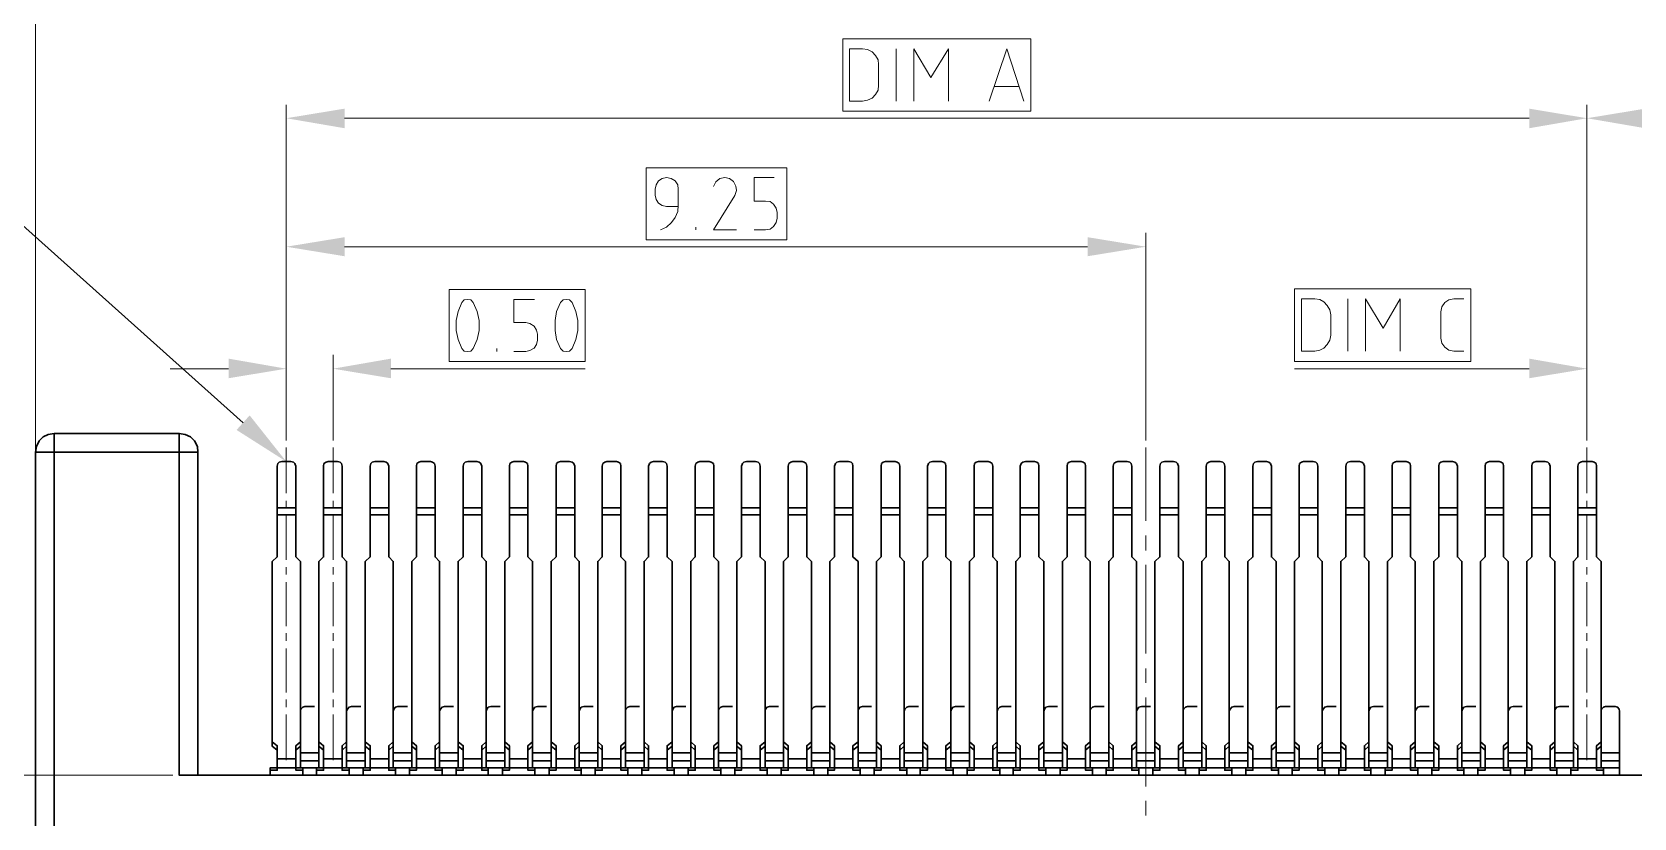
# Model space of a CAD drawing. Header units: inches. Extents: x 0 to 16.2, y 0 to 11.4.
# Drawn here: x 2.182 to 4.839, y 8.664 to 9.969 of the extents above; entities that cross this region are included whole.
import ezdxf

# ---------------------------------------------------------------- set-up
doc = ezdxf.new("R2010")
doc.units = ezdxf.units.IN
doc.header["$MEASUREMENT"] = 0
doc.layers.add('Color-7-Line_Weight-20', color=7, linetype='Continuous', lineweight=20)
doc.layers.add('Color-7-Line_Weight-30', color=7, linetype='Continuous', lineweight=30)
doc.layers.add('P2C-Hatch', color=7, linetype='Continuous')

msp = doc.modelspace()

# ---------------------------------------------------------------- hatches: boundary and pattern name
at = {"layer": 'P2C-Hatch', "transparency": 33554636}
for points in [[(2.7, 9.8417), (2.7, 9.8092), (2.6033, 9.8258)], [(4.665, 9.8417), (4.665, 9.8092), (4.7608, 9.8258)], [(4.8575, 9.8417), (4.8575, 9.8092), (4.7608, 9.8258)], [(2.7, 9.6283), (2.7, 9.5967), (2.6033, 9.6125)], [(3.9325, 9.6283), (3.9325, 9.5967), (4.0292, 9.6125)], [(2.5075, 9.4267), (2.5075, 9.3942), (2.6033, 9.41)], [(2.7767, 9.4267), (2.7767, 9.3942), (2.6808, 9.41)], [(4.665, 9.4267), (4.665, 9.3942), (4.7608, 9.41)], [(2.5425, 9.3325), (2.6033, 9.2558), (2.5208, 9.3083)]]:
    msp.add_hatch(color=256, dxfattribs=at).paths.add_polyline_path(points)

# ---------------------------------------------------------------- linework, layer by layer
at = {"layer": 'Color-7-Line_Weight-20', "linetype": 'Continuous'}
for p, q in [((2.1875, 9.2217), (2.1875, 10.1058)), ((3.615, 9.8542), (3.615, 9.9408)), ((3.8183, 9.8783), (3.7775, 9.8783)), ((2.6033, 9.2908), (2.6033, 9.8483)), ((2.7, 9.8258), (4.665, 9.8258)), ((3.2825, 9.6408), (3.2825, 9.645)), ((4.0292, 9.2908), (4.0292, 9.6358)), ((2.7, 9.6125), (3.9325, 9.6125)), ((4.3642, 9.4392), (4.3642, 9.5258)), ((2.6808, 9.2908), (2.6808, 9.4333)), ((2.9525, 9.4383), (2.9525, 9.4433)), ((2.5075, 9.41), (2.4108, 9.41)), ((2.7767, 9.41), (3.0992, 9.41)), ((4.665, 9.41), (4.2758, 9.41)), ((2.6033, 9.2792), (2.6033, 9.2033)), ((2.6808, 9.2792), (2.6808, 9.2033)), ((4.0292, 9.2792), (4.0292, 9.1575)), ((4.7608, 9.2792), (4.7608, 9.2033)), ((2.6033, 9.1908), (2.6033, 9.1783)), ((2.6808, 9.1908), (2.6808, 9.1783)), ((4.7608, 9.1908), (4.7608, 9.1783)), ((2.6033, 9.1667), (2.6033, 9.0925)), ((2.6808, 9.1667), (2.6808, 9.0925)), ((4.7608, 9.1667), (4.7608, 9.0925)), ((4.0292, 9.1333), (4.0292, 9.1083)), ((2.6033, 9.0808), (2.6033, 9.0683)), ((2.6808, 9.0808), (2.6808, 9.0683)), ((4.0292, 9.0842), (4.0292, 8.9375)), ((4.7608, 9.0808), (4.7608, 9.0683)), ((2.6033, 9.0558), (2.6033, 8.9825)), ((2.6808, 9.0558), (2.6808, 8.9825)), ((4.7608, 9.0558), (4.7608, 8.9825)), ((2.6033, 8.9708), (2.6033, 8.9583)), ((2.6808, 8.9708), (2.6808, 8.9583)), ((4.7608, 8.9708), (4.7608, 8.9583)), ((2.6033, 8.9458), (2.6033, 8.8725)), ((2.6808, 8.9458), (2.6808, 8.8725)), ((4.7608, 8.9458), (4.7608, 8.8725)), ((4.0292, 8.9125), (4.0292, 8.8883)), ((2.6033, 8.8608), (2.6033, 8.8483)), ((2.6808, 8.8608), (2.6808, 8.8483)), ((4.0292, 8.8642), (4.0292, 8.7167)), ((4.7608, 8.8608), (4.7608, 8.8483)), ((2.6033, 8.8358), (2.6033, 8.76)), ((2.6808, 8.8358), (2.6808, 8.76)), ((4.7608, 8.8358), (4.7608, 8.76)), ((2.415, 8.735), (2.0025, 8.735)), ((4.0292, 8.6925), (4.0292, 8.6683))]:
    msp.add_line(p, q, dxfattribs=at)
for points in [[(3.5267, 9.8375), (3.8383, 9.8375), (3.8383, 9.9575), (3.5267, 9.9575)], [(3.5375, 9.8542), (3.5592, 9.8542), (3.5675, 9.8558), (3.575, 9.8592), (3.5808, 9.865), (3.585, 9.8725), (3.5858, 9.8808), (3.5858, 9.915), (3.585, 9.9225), (3.5808, 9.93), (3.575, 9.9358), (3.5675, 9.94), (3.5592, 9.9408), (3.5375, 9.9408)], [(3.4333, 9.6242), (3.4333, 9.7433), (3.2, 9.7433), (3.2, 9.6242)], [(3.0992, 9.4217), (3.0992, 9.5417), (2.8733, 9.5417), (2.8733, 9.4217)], [(4.2758, 9.4217), (4.5683, 9.4217), (4.5683, 9.5425), (4.2758, 9.5425)], [(2.8883, 9.4583), (2.885, 9.4733), (2.885, 9.49), (2.8883, 9.505), (2.8942, 9.52), (2.8983, 9.5242), (2.9042, 9.525), (2.9092, 9.5242), (2.9133, 9.52), (2.92, 9.505), (2.9233, 9.49), (2.9233, 9.4733), (2.92, 9.4583), (2.9133, 9.4433), (2.9092, 9.4392), (2.9042, 9.4383), (2.8983, 9.4392), (2.8942, 9.4433)], [(3.0517, 9.4583), (3.0492, 9.4733), (3.0492, 9.49), (3.0517, 9.505), (3.0583, 9.52), (3.0625, 9.5242), (3.0675, 9.525), (3.0733, 9.5242), (3.0775, 9.52), (3.0833, 9.505), (3.0867, 9.49), (3.0867, 9.4733), (3.0833, 9.4583), (3.0775, 9.4433), (3.0733, 9.4392), (3.0675, 9.4383), (3.0625, 9.4392), (3.0583, 9.4433)], [(4.2875, 9.4392), (4.3092, 9.4392), (4.3175, 9.4408), (4.3242, 9.4442), (4.33, 9.45), (4.3342, 9.4575), (4.3358, 9.4658), (4.3358, 9.4992), (4.3342, 9.5075), (4.33, 9.515), (4.3242, 9.5208), (4.3175, 9.525), (4.3092, 9.5258), (4.2875, 9.5258)]]:
    msp.add_lwpolyline(points, close=True, dxfattribs=at)
for points in [[(3.6442, 9.8542), (3.6442, 9.9408), (3.6725, 9.8933), (3.7017, 9.9408), (3.7017, 9.8542)], [(3.7692, 9.8542), (3.7983, 9.9408), (3.8267, 9.8542)], [(4.7608, 9.2908), (4.7608, 9.8483), (4.7608, 9.2908), (4.7608, 9.4333)], [(3.2242, 9.6408), (3.2342, 9.645), (3.2425, 9.6525), (3.2483, 9.6608), (3.2525, 9.6708), (3.2533, 9.6817), (3.2533, 9.7083), (3.2525, 9.715), (3.2483, 9.7217), (3.2417, 9.7258), (3.2342, 9.7275), (3.2267, 9.7258), (3.2208, 9.7217), (3.2167, 9.715), (3.215, 9.7083), (3.215, 9.6983), (3.2167, 9.6908), (3.2208, 9.685), (3.2267, 9.6808), (3.2342, 9.6792), (3.2533, 9.6792)], [(3.35, 9.6408), (3.3117, 9.6408), (3.3475, 9.6975), (3.35, 9.7058), (3.3492, 9.7133), (3.345, 9.7208), (3.3383, 9.7258), (3.3308, 9.7275), (3.3225, 9.7258), (3.3158, 9.72), (3.3117, 9.7125)], [(3.4125, 9.7275), (3.3792, 9.7275), (3.3792, 9.6883), (3.3983, 9.6883), (3.4058, 9.6875), (3.4117, 9.6833), (3.4158, 9.6767), (3.4175, 9.6692), (3.4175, 9.66), (3.4158, 9.6525), (3.4117, 9.6458), (3.4058, 9.6417), (3.3983, 9.6408), (3.3792, 9.6408)], [(2.0308, 9.6908), (2.1175, 9.6908), (2.5317, 9.32)], [(2.6033, 9.6358), (2.6033, 9.2908), (2.6033, 9.4333)], [(3.015, 9.525), (2.9808, 9.525), (2.9808, 9.4867), (3.0008, 9.4867), (3.0075, 9.485), (3.0142, 9.4808), (3.0183, 9.4742), (3.02, 9.4675), (3.02, 9.4575), (3.0183, 9.45), (3.0142, 9.4442), (3.0075, 9.44), (3.0008, 9.4383), (2.9808, 9.4383)], [(4.3933, 9.4392), (4.3933, 9.5258), (4.4225, 9.4775), (4.4508, 9.5258), (4.4508, 9.4392)], [(4.5567, 9.4392), (4.54, 9.4392), (4.5317, 9.4408), (4.525, 9.4458), (4.52, 9.4525), (4.5183, 9.4608), (4.5183, 9.5042), (4.52, 9.5125), (4.525, 9.52), (4.5317, 9.5242), (4.54, 9.5258), (4.5567, 9.5258)]]:
    msp.add_lwpolyline(points, dxfattribs=at)
at = {"layer": 'Color-7-Line_Weight-30', "linetype": 'Continuous'}
for p, q in [((2.6192, 9.1792), (2.5883, 9.1792)), ((2.6192, 9.1675), (2.5883, 9.1675)), ((2.6958, 9.1792), (2.665, 9.1792)), ((2.6958, 9.1675), (2.665, 9.1675)), ((2.7733, 9.1792), (2.7425, 9.1792)), ((2.7733, 9.1675), (2.7425, 9.1675)), ((2.85, 9.1792), (2.8192, 9.1792)), ((2.85, 9.1675), (2.8192, 9.1675)), ((2.9275, 9.1792), (2.8967, 9.1792)), ((2.9275, 9.1675), (2.8967, 9.1675)), ((3.0042, 9.1792), (2.9733, 9.1792)), ((3.0042, 9.1675), (2.9733, 9.1675)), ((3.0817, 9.1792), (3.0508, 9.1792)), ((3.0817, 9.1675), (3.0508, 9.1675)), ((3.1583, 9.1792), (3.1275, 9.1792)), ((3.1583, 9.1675), (3.1275, 9.1675)), ((3.235, 9.1792), (3.2042, 9.1792)), ((3.235, 9.1675), (3.2042, 9.1675)), ((3.3125, 9.1792), (3.2817, 9.1792)), ((3.3125, 9.1675), (3.2817, 9.1675)), ((3.3892, 9.1792), (3.3583, 9.1792)), ((3.3892, 9.1675), (3.3583, 9.1675)), ((3.4667, 9.1792), (3.4358, 9.1792)), ((3.4667, 9.1675), (3.4358, 9.1675)), ((3.5433, 9.1792), (3.5125, 9.1792)), ((3.5433, 9.1675), (3.5125, 9.1675)), ((3.6208, 9.1792), (3.59, 9.1792)), ((3.6208, 9.1675), (3.59, 9.1675)), ((3.6975, 9.1792), (3.6667, 9.1792)), ((3.6975, 9.1675), (3.6667, 9.1675)), ((3.775, 9.1792), (3.7442, 9.1792)), ((3.775, 9.1675), (3.7442, 9.1675)), ((3.8517, 9.1792), (3.8208, 9.1792)), ((3.8517, 9.1675), (3.8208, 9.1675)), ((3.9292, 9.1792), (3.8983, 9.1792)), ((3.9292, 9.1675), (3.8983, 9.1675)), ((4.0058, 9.1792), (3.975, 9.1792)), ((4.0058, 9.1675), (3.975, 9.1675)), ((4.0833, 9.1792), (4.0525, 9.1792)), ((4.0833, 9.1675), (4.0525, 9.1675)), ((4.16, 9.1792), (4.1292, 9.1792)), ((4.16, 9.1675), (4.1292, 9.1675)), ((4.2375, 9.1792), (4.2067, 9.1792)), ((4.2375, 9.1675), (4.2067, 9.1675)), ((4.3142, 9.1792), (4.2833, 9.1792)), ((4.3142, 9.1675), (4.2833, 9.1675)), ((4.3917, 9.1792), (4.3608, 9.1792)), ((4.3917, 9.1675), (4.3608, 9.1675)), ((4.4683, 9.1792), (4.4375, 9.1792)), ((4.4683, 9.1675), (4.4375, 9.1675)), ((4.5458, 9.1792), (4.515, 9.1792)), ((4.5458, 9.1675), (4.515, 9.1675)), ((4.6225, 9.1792), (4.5917, 9.1792)), ((4.6225, 9.1675), (4.5917, 9.1675)), ((4.7, 9.1792), (4.6692, 9.1792)), ((4.7, 9.1675), (4.6692, 9.1675)), ((4.7767, 9.1792), (4.7458, 9.1792)), ((4.7767, 9.1675), (4.7458, 9.1675)), ((2.6267, 8.7833), (2.6192, 8.7767)), ((2.6267, 8.7725), (2.6575, 8.7725)), ((2.665, 8.7767), (2.6575, 8.7833)), ((2.7033, 8.7833), (2.6958, 8.7767)), ((2.7033, 8.7725), (2.7342, 8.7725)), ((2.7425, 8.7767), (2.7342, 8.7833)), ((2.7808, 8.7833), (2.7733, 8.7767)), ((2.7808, 8.7725), (2.8117, 8.7725)), ((2.8192, 8.7767), (2.8117, 8.7833)), ((2.8575, 8.7833), (2.85, 8.7767)), ((2.8575, 8.7725), (2.8883, 8.7725)), ((2.8967, 8.7767), (2.8883, 8.7833)), ((2.935, 8.7833), (2.9275, 8.7767)), ((2.935, 8.7725), (2.9658, 8.7725)), ((2.9733, 8.7767), (2.9658, 8.7833)), ((3.0117, 8.7833), (3.0042, 8.7767)), ((3.0117, 8.7725), (3.0425, 8.7725)), ((3.0508, 8.7767), (3.0425, 8.7833)), ((3.0892, 8.7833), (3.0817, 8.7767)), ((3.0892, 8.7725), (3.12, 8.7725)), ((3.1275, 8.7767), (3.12, 8.7833)), ((3.1658, 8.7833), (3.1583, 8.7767)), ((3.1658, 8.7725), (3.1967, 8.7725)), ((3.2042, 8.7767), (3.1967, 8.7833)), ((3.2433, 8.7833), (3.235, 8.7767)), ((3.2433, 8.7725), (3.2742, 8.7725)), ((3.2817, 8.7767), (3.2742, 8.7833)), ((3.32, 8.7833), (3.3125, 8.7767)), ((3.32, 8.7725), (3.3508, 8.7725)), ((3.3583, 8.7767), (3.3508, 8.7833)), ((3.3975, 8.7833), (3.3892, 8.7767)), ((3.3975, 8.7725), (3.4283, 8.7725)), ((3.4358, 8.7767), (3.4283, 8.7833)), ((3.4742, 8.7833), (3.4667, 8.7767)), ((3.4742, 8.7725), (3.505, 8.7725)), ((3.5125, 8.7767), (3.505, 8.7833)), ((3.5517, 8.7833), (3.5433, 8.7767)), ((3.5517, 8.7725), (3.5825, 8.7725)), ((3.59, 8.7767), (3.5825, 8.7833)), ((3.6283, 8.7833), (3.6208, 8.7767)), ((3.6283, 8.7725), (3.6592, 8.7725)), ((3.6667, 8.7767), (3.6592, 8.7833)), ((3.7058, 8.7833), (3.6975, 8.7767)), ((3.7058, 8.7725), (3.7367, 8.7725)), ((3.7442, 8.7767), (3.7367, 8.7833)), ((3.7825, 8.7833), (3.775, 8.7767)), ((3.7825, 8.7725), (3.8133, 8.7725)), ((3.8208, 8.7767), (3.8133, 8.7833)), ((3.86, 8.7833), (3.8517, 8.7767)), ((3.86, 8.7725), (3.8908, 8.7725)), ((3.8983, 8.7767), (3.8908, 8.7833)), ((3.9367, 8.7833), (3.9292, 8.7767)), ((3.9367, 8.7725), (3.9675, 8.7725)), ((3.975, 8.7767), (3.9675, 8.7833)), ((4.0133, 8.7833), (4.0058, 8.7767)), ((4.0133, 8.7725), (4.0442, 8.7725)), ((4.0525, 8.7767), (4.0442, 8.7833)), ((4.0908, 8.7833), (4.0833, 8.7767)), ((4.0908, 8.7725), (4.1217, 8.7725)), ((4.1292, 8.7767), (4.1217, 8.7833)), ((4.1675, 8.7833), (4.16, 8.7767)), ((4.1675, 8.7725), (4.1983, 8.7725)), ((4.2067, 8.7767), (4.1983, 8.7833)), ((4.245, 8.7833), (4.2375, 8.7767)), ((4.245, 8.7725), (4.2758, 8.7725)), ((4.2833, 8.7767), (4.2758, 8.7833)), ((4.3217, 8.7833), (4.3142, 8.7767)), ((4.3217, 8.7725), (4.3525, 8.7725)), ((4.3608, 8.7767), (4.3525, 8.7833)), ((4.3992, 8.7833), (4.3917, 8.7767)), ((4.3992, 8.7725), (4.43, 8.7725)), ((4.4375, 8.7767), (4.43, 8.7833)), ((4.4758, 8.7833), (4.4683, 8.7767)), ((4.4758, 8.7725), (4.5067, 8.7725)), ((4.515, 8.7767), (4.5067, 8.7833)), ((4.5533, 8.7833), (4.5458, 8.7767)), ((4.5533, 8.7725), (4.5842, 8.7725)), ((4.5917, 8.7767), (4.5842, 8.7833)), ((4.63, 8.7833), (4.6225, 8.7767)), ((4.63, 8.7725), (4.6608, 8.7725)), ((4.6692, 8.7767), (4.6608, 8.7833)), ((4.7075, 8.7833), (4.7, 8.7767)), ((4.7075, 8.7725), (4.7383, 8.7725)), ((4.7458, 8.7767), (4.7383, 8.7833)), ((4.7842, 8.7833), (4.7767, 8.7767)), ((4.7842, 8.7725), (4.815, 8.7725)), ((2.6192, 8.7625), (2.5883, 8.7625)), ((2.6267, 8.7592), (2.6575, 8.7592)), ((2.6308, 8.7475), (2.6308, 8.735)), ((2.6533, 8.735), (2.6533, 8.7475)), ((2.6958, 8.7625), (2.665, 8.7625)), ((2.7033, 8.7592), (2.7342, 8.7592)), ((2.7075, 8.7475), (2.7075, 8.735)), ((2.7308, 8.735), (2.7308, 8.7475)), ((2.7733, 8.7625), (2.7425, 8.7625)), ((2.7808, 8.7592), (2.8117, 8.7592)), ((2.7842, 8.7475), (2.7842, 8.735)), ((2.8075, 8.735), (2.8075, 8.7475)), ((2.85, 8.7625), (2.8192, 8.7625)), ((2.8575, 8.7592), (2.8883, 8.7592)), ((2.8617, 8.7475), (2.8617, 8.735)), ((2.885, 8.735), (2.885, 8.7475)), ((2.9275, 8.7625), (2.8967, 8.7625)), ((2.935, 8.7592), (2.9658, 8.7592)), ((2.9383, 8.7475), (2.9383, 8.735)), ((2.9617, 8.735), (2.9617, 8.7475)), ((3.0042, 8.7625), (2.9733, 8.7625)), ((3.0117, 8.7592), (3.0425, 8.7592)), ((3.0158, 8.7475), (3.0158, 8.735)), ((3.0392, 8.735), (3.0392, 8.7475)), ((3.0817, 8.7625), (3.0508, 8.7625)), ((3.0892, 8.7592), (3.12, 8.7592)), ((3.0925, 8.7475), (3.0925, 8.735)), ((3.1158, 8.735), (3.1158, 8.7475)), ((3.1583, 8.7625), (3.1275, 8.7625)), ((3.1658, 8.7592), (3.1967, 8.7592)), ((3.17, 8.7475), (3.17, 8.735)), ((3.1933, 8.735), (3.1933, 8.7475)), ((3.235, 8.7625), (3.2042, 8.7625)), ((3.2433, 8.7592), (3.2742, 8.7592)), ((3.2467, 8.7475), (3.2467, 8.735)), ((3.27, 8.735), (3.27, 8.7475)), ((3.3125, 8.7625), (3.2817, 8.7625)), ((3.32, 8.7592), (3.3508, 8.7592)), ((3.3242, 8.7475), (3.3242, 8.735)), ((3.3475, 8.735), (3.3475, 8.7475)), ((3.3892, 8.7625), (3.3583, 8.7625)), ((3.3975, 8.7592), (3.4283, 8.7592)), ((3.4008, 8.7475), (3.4008, 8.735)), ((3.4242, 8.735), (3.4242, 8.7475)), ((3.4667, 8.7625), (3.4358, 8.7625)), ((3.4742, 8.7592), (3.505, 8.7592)), ((3.4783, 8.7475), (3.4783, 8.735)), ((3.5017, 8.735), (3.5017, 8.7475)), ((3.5433, 8.7625), (3.5125, 8.7625)), ((3.5517, 8.7592), (3.5825, 8.7592)), ((3.555, 8.7475), (3.555, 8.735)), ((3.5783, 8.735), (3.5783, 8.7475)), ((3.6208, 8.7625), (3.59, 8.7625)), ((3.6283, 8.7592), (3.6592, 8.7592)), ((3.6325, 8.7475), (3.6325, 8.735)), ((3.655, 8.735), (3.655, 8.7475)), ((3.6975, 8.7625), (3.6667, 8.7625)), ((3.7058, 8.7592), (3.7367, 8.7592)), ((3.7092, 8.7475), (3.7092, 8.735)), ((3.7325, 8.735), (3.7325, 8.7475)), ((3.775, 8.7625), (3.7442, 8.7625)), ((3.7825, 8.7592), (3.8133, 8.7592)), ((3.7867, 8.7475), (3.7867, 8.735)), ((3.8092, 8.735), (3.8092, 8.7475)), ((3.8517, 8.7625), (3.8208, 8.7625)), ((3.86, 8.7592), (3.8908, 8.7592)), ((3.8633, 8.7475), (3.8633, 8.735)), ((3.8867, 8.735), (3.8867, 8.7475)), ((3.9292, 8.7625), (3.8983, 8.7625)), ((3.9367, 8.7592), (3.9675, 8.7592)), ((3.9408, 8.7475), (3.9408, 8.735)), ((3.9633, 8.735), (3.9633, 8.7475)), ((4.0058, 8.7625), (3.975, 8.7625)), ((4.0133, 8.7592), (4.0442, 8.7592)), ((4.0175, 8.7475), (4.0175, 8.735)), ((4.0408, 8.735), (4.0408, 8.7475)), ((4.0833, 8.7625), (4.0525, 8.7625)), ((4.0908, 8.7592), (4.1217, 8.7592)), ((4.095, 8.7475), (4.095, 8.735)), ((4.1175, 8.735), (4.1175, 8.7475)), ((4.16, 8.7625), (4.1292, 8.7625)), ((4.1675, 8.7592), (4.1983, 8.7592)), ((4.1717, 8.7475), (4.1717, 8.735)), ((4.195, 8.735), (4.195, 8.7475)), ((4.2375, 8.7625), (4.2067, 8.7625)), ((4.245, 8.7592), (4.2758, 8.7592)), ((4.2492, 8.7475), (4.2492, 8.735)), ((4.2717, 8.735), (4.2717, 8.7475)), ((4.3142, 8.7625), (4.2833, 8.7625)), ((4.3217, 8.7592), (4.3525, 8.7592)), ((4.3492, 8.7475), (4.3492, 8.735)), ((4.3917, 8.7625), (4.3608, 8.7625)), ((4.3992, 8.7592), (4.43, 8.7592)), ((4.4025, 8.735), (4.4025, 8.7475)), ((4.4258, 8.7475), (4.4258, 8.735)), ((4.4683, 8.7625), (4.4375, 8.7625)), ((4.4758, 8.7592), (4.5067, 8.7592)), ((4.48, 8.735), (4.48, 8.7475)), ((4.5033, 8.7475), (4.5033, 8.735)), ((4.5458, 8.7625), (4.515, 8.7625)), ((4.5533, 8.7592), (4.5842, 8.7592)), ((4.5567, 8.735), (4.5567, 8.7475)), ((4.58, 8.7475), (4.58, 8.735)), ((4.6225, 8.7625), (4.5917, 8.7625)), ((4.63, 8.7592), (4.6608, 8.7592)), ((4.6342, 8.735), (4.6342, 8.7475)), ((4.6575, 8.7475), (4.6575, 8.735)), ((4.7, 8.7625), (4.6692, 8.7625)), ((4.7075, 8.7592), (4.7383, 8.7592)), ((4.7108, 8.735), (4.7108, 8.7475)), ((4.7342, 8.7475), (4.7342, 8.735)), ((4.7767, 8.7625), (4.7458, 8.7625)), ((4.7842, 8.7592), (4.815, 8.7592)), ((4.7883, 8.7475), (4.7883, 8.735))]:
    msp.add_line(p, q, dxfattribs=at)
for points in [[(2.1875, 9.2717), (2.1892, 9.2808), (2.1933, 9.29), (2.2, 9.2967), (2.2083, 9.3008), (2.2183, 9.3025), (2.4258, 9.3025), (2.4258, 8.735), (5.6317, 8.735), (5.6317, 9.3025), (5.84, 9.3025), (5.84, 7.8842), (2.2183, 7.8842), (2.2183, 9.3025)], [(2.4567, 9.2717), (2.4558, 9.2808), (2.4508, 9.29), (2.4442, 9.2967), (2.4358, 9.3008), (2.4258, 9.3025)], [(2.4767, 8.0692), (2.4767, 7.915), (2.1875, 7.915), (2.1875, 9.2717), (2.4567, 9.2717), (2.4567, 8.735)], [(2.6267, 8.7475), (2.6267, 9.09), (2.6192, 9.0975), (2.6192, 9.2483), (2.6175, 9.2525), (2.615, 9.255), (2.6108, 9.2558), (2.5958, 9.2558), (2.5917, 9.255), (2.5892, 9.2525), (2.5883, 9.2483), (2.5883, 9.0975), (2.58, 9.09), (2.58, 8.7833), (2.5883, 8.7767)], [(2.7033, 8.7475), (2.7033, 9.09), (2.6958, 9.0975), (2.6958, 9.2483), (2.695, 9.2525), (2.6925, 9.255), (2.6883, 9.2558), (2.6725, 9.2558), (2.6692, 9.255), (2.6658, 9.2525), (2.665, 9.2483), (2.665, 9.0975), (2.6575, 9.09), (2.6575, 8.7475)], [(2.7808, 8.7475), (2.7808, 9.09), (2.7733, 9.0975), (2.7733, 9.2483), (2.7717, 9.2525), (2.7692, 9.255), (2.765, 9.2558), (2.75, 9.2558), (2.7458, 9.255), (2.7433, 9.2525), (2.7425, 9.2483), (2.7425, 9.0975), (2.7342, 9.09), (2.7342, 8.7475)], [(2.8575, 8.7475), (2.8575, 9.09), (2.85, 9.0975), (2.85, 9.2483), (2.8492, 9.2525), (2.8458, 9.255), (2.8425, 9.2558), (2.8267, 9.2558), (2.8233, 9.255), (2.82, 9.2525), (2.8192, 9.2483), (2.8192, 9.0975), (2.8117, 9.09), (2.8117, 8.7475)], [(2.935, 8.7475), (2.935, 9.09), (2.9275, 9.0975), (2.9275, 9.2483), (2.9258, 9.2525), (2.9233, 9.255), (2.9192, 9.2558), (2.9042, 9.2558), (2.9, 9.255), (2.8975, 9.2525), (2.8967, 9.2483), (2.8967, 9.0975), (2.8883, 9.09), (2.8883, 8.7475)], [(3.0117, 8.7475), (3.0117, 9.09), (3.0042, 9.0975), (3.0042, 9.2483), (3.0033, 9.2525), (3, 9.255), (2.9967, 9.2558), (2.9808, 9.2558), (2.9775, 9.255), (2.9742, 9.2525), (2.9733, 9.2483), (2.9733, 9.0975), (2.9658, 9.09), (2.9658, 8.7475)], [(3.0892, 8.7475), (3.0892, 9.09), (3.0817, 9.0975), (3.0817, 9.2483), (3.08, 9.2525), (3.0775, 9.255), (3.0733, 9.2558), (3.0583, 9.2558), (3.0542, 9.255), (3.0517, 9.2525), (3.0508, 9.2483), (3.0508, 9.0975), (3.0425, 9.09), (3.0425, 8.7475)], [(3.1658, 8.7475), (3.1658, 9.09), (3.1583, 9.0975), (3.1583, 9.2483), (3.1575, 9.2525), (3.1542, 9.255), (3.1508, 9.2558), (3.135, 9.2558), (3.1317, 9.255), (3.1283, 9.2525), (3.1275, 9.2483), (3.1275, 9.0975), (3.12, 9.09), (3.12, 8.7475)], [(3.2433, 8.7475), (3.2433, 9.09), (3.235, 9.0975), (3.235, 9.2483), (3.2342, 9.2525), (3.2317, 9.255), (3.2275, 9.2558), (3.2125, 9.2558), (3.2083, 9.255), (3.2058, 9.2525), (3.2042, 9.2483), (3.2042, 9.0975), (3.1967, 9.09), (3.1967, 8.7475)], [(3.32, 8.7475), (3.32, 9.09), (3.3125, 9.0975), (3.3125, 9.2483), (3.3117, 9.2525), (3.3083, 9.255), (3.305, 9.2558), (3.2892, 9.2558), (3.2858, 9.255), (3.2825, 9.2525), (3.2817, 9.2483), (3.2817, 9.0975), (3.2742, 9.09), (3.2742, 8.7475)], [(3.3975, 8.7475), (3.3975, 9.09), (3.3892, 9.0975), (3.3892, 9.2483), (3.3883, 9.2525), (3.3858, 9.255), (3.3817, 9.2558), (3.3667, 9.2558), (3.3625, 9.255), (3.36, 9.2525), (3.3583, 9.2483), (3.3583, 9.0975), (3.3508, 9.09), (3.3508, 8.7475)], [(3.4742, 8.7475), (3.4742, 9.09), (3.4667, 9.0975), (3.4667, 9.2483), (3.4658, 9.2525), (3.4625, 9.255), (3.4592, 9.2558), (3.4433, 9.2558), (3.44, 9.255), (3.4367, 9.2525), (3.4358, 9.2483), (3.4358, 9.0975), (3.4283, 9.09), (3.4283, 8.7475)], [(3.5517, 8.7475), (3.5517, 9.09), (3.5433, 9.0975), (3.5433, 9.2483), (3.5425, 9.2525), (3.54, 9.255), (3.5358, 9.2558), (3.5208, 9.2558), (3.5167, 9.255), (3.5142, 9.2525), (3.5125, 9.2483), (3.5125, 9.0975), (3.505, 9.09), (3.505, 8.7475)], [(3.6283, 8.7475), (3.6283, 9.09), (3.6208, 9.0975), (3.6208, 9.2483), (3.62, 9.2525), (3.6167, 9.255), (3.6133, 9.2558), (3.5975, 9.2558), (3.5933, 9.255), (3.5908, 9.2525), (3.59, 9.2483), (3.59, 9.0975), (3.5825, 9.09), (3.5825, 8.7475)], [(3.7058, 8.7475), (3.7058, 9.09), (3.6975, 9.0975), (3.6975, 9.2483), (3.6967, 9.2525), (3.6942, 9.255), (3.69, 9.2558), (3.675, 9.2558), (3.6708, 9.255), (3.6683, 9.2525), (3.6667, 9.2483), (3.6667, 9.0975), (3.6592, 9.09), (3.6592, 8.7475)], [(3.7825, 8.7475), (3.7825, 9.09), (3.775, 9.0975), (3.775, 9.2483), (3.7742, 9.2525), (3.7708, 9.255), (3.7675, 9.2558), (3.7517, 9.2558), (3.7475, 9.255), (3.745, 9.2525), (3.7442, 9.2483), (3.7442, 9.0975), (3.7367, 9.09), (3.7367, 8.7475)], [(3.86, 8.7475), (3.86, 9.09), (3.8517, 9.0975), (3.8517, 9.2483), (3.8508, 9.2525), (3.8483, 9.255), (3.8442, 9.2558), (3.8292, 9.2558), (3.825, 9.255), (3.8225, 9.2525), (3.8208, 9.2483), (3.8208, 9.0975), (3.8133, 9.09), (3.8133, 8.7475)], [(3.9367, 8.7475), (3.9367, 9.09), (3.9292, 9.0975), (3.9292, 9.2483), (3.9283, 9.2525), (3.925, 9.255), (3.9217, 9.2558), (3.9058, 9.2558), (3.9017, 9.255), (3.8992, 9.2525), (3.8983, 9.2483), (3.8983, 9.0975), (3.8908, 9.09), (3.8908, 8.7475)], [(4.0133, 8.7475), (4.0133, 9.09), (4.0058, 9.0975), (4.0058, 9.2483), (4.005, 9.2525), (4.0025, 9.255), (3.9983, 9.2558), (3.9825, 9.2558), (3.9792, 9.255), (3.9758, 9.2525), (3.975, 9.2483), (3.975, 9.0975), (3.9675, 9.09), (3.9675, 8.7475)], [(4.0908, 8.7475), (4.0908, 9.09), (4.0833, 9.0975), (4.0833, 9.2483), (4.0817, 9.2525), (4.0792, 9.255), (4.075, 9.2558), (4.06, 9.2558), (4.0558, 9.255), (4.0533, 9.2525), (4.0525, 9.2483), (4.0525, 9.0975), (4.0442, 9.09), (4.0442, 8.7475)], [(4.1675, 8.7475), (4.1675, 9.09), (4.16, 9.0975), (4.16, 9.2483), (4.1592, 9.2525), (4.1567, 9.255), (4.1525, 9.2558), (4.1367, 9.2558), (4.1333, 9.255), (4.13, 9.2525), (4.1292, 9.2483), (4.1292, 9.0975), (4.1217, 9.09), (4.1217, 8.7475)], [(4.245, 8.7475), (4.245, 9.09), (4.2375, 9.0975), (4.2375, 9.2483), (4.2358, 9.2525), (4.2333, 9.255), (4.2292, 9.2558), (4.2142, 9.2558), (4.21, 9.255), (4.2075, 9.2525), (4.2067, 9.2483), (4.2067, 9.0975), (4.1983, 9.09), (4.1983, 8.7475)], [(4.3217, 8.7475), (4.3217, 9.09), (4.3142, 9.0975), (4.3142, 9.2483), (4.3133, 9.2525), (4.3108, 9.255), (4.3067, 9.2558), (4.2908, 9.2558), (4.2875, 9.255), (4.2842, 9.2525), (4.2833, 9.2483), (4.2833, 9.0975), (4.2758, 9.09), (4.2758, 8.7475)], [(4.3992, 8.7475), (4.3992, 9.09), (4.3917, 9.0975), (4.3917, 9.2483), (4.39, 9.2525), (4.3875, 9.255), (4.3833, 9.2558), (4.3683, 9.2558), (4.3642, 9.255), (4.3617, 9.2525), (4.3608, 9.2483), (4.3608, 9.0975), (4.3525, 9.09), (4.3525, 8.7475)], [(4.4758, 8.7475), (4.4758, 9.09), (4.4683, 9.0975), (4.4683, 9.2483), (4.4675, 9.2525), (4.4642, 9.255), (4.4608, 9.2558), (4.445, 9.2558), (4.4417, 9.255), (4.4383, 9.2525), (4.4375, 9.2483), (4.4375, 9.0975), (4.43, 9.09), (4.43, 8.7475)], [(4.5533, 8.7475), (4.5533, 9.09), (4.5458, 9.0975), (4.5458, 9.2483), (4.5442, 9.2525), (4.5417, 9.255), (4.5375, 9.2558), (4.5225, 9.2558), (4.5183, 9.255), (4.5158, 9.2525), (4.515, 9.2483), (4.515, 9.0975), (4.5067, 9.09), (4.5067, 8.7475)], [(4.63, 8.7475), (4.63, 9.09), (4.6225, 9.0975), (4.6225, 9.2483), (4.6217, 9.2525), (4.6183, 9.255), (4.615, 9.2558), (4.5992, 9.2558), (4.5958, 9.255), (4.5925, 9.2525), (4.5917, 9.2483), (4.5917, 9.0975), (4.5842, 9.09), (4.5842, 8.7475)], [(4.7075, 8.7475), (4.7075, 9.09), (4.7, 9.0975), (4.7, 9.2483), (4.6983, 9.2525), (4.6958, 9.255), (4.6917, 9.2558), (4.6767, 9.2558), (4.6725, 9.255), (4.67, 9.2525), (4.6692, 9.2483), (4.6692, 9.0975), (4.6608, 9.09), (4.6608, 8.7475)], [(4.7842, 8.7475), (4.7842, 9.09), (4.7767, 9.0975), (4.7767, 9.2483), (4.7758, 9.2525), (4.7725, 9.255), (4.7692, 9.2558), (4.7533, 9.2558), (4.75, 9.255), (4.7467, 9.2525), (4.7458, 9.2483), (4.7458, 9.0975), (4.7383, 9.09), (4.7383, 8.7475)], [(2.6267, 8.8417), (2.6275, 8.845), (2.6308, 8.8483), (2.6342, 8.8492), (2.65, 8.8492)], [(2.7033, 8.8417), (2.705, 8.845), (2.7075, 8.8483), (2.7117, 8.8492), (2.7267, 8.8492)], [(2.7808, 8.8417), (2.7817, 8.845), (2.7842, 8.8483), (2.7883, 8.8492), (2.8042, 8.8492)], [(2.8575, 8.8417), (2.8592, 8.845), (2.8617, 8.8483), (2.8658, 8.8492), (2.8808, 8.8492)], [(2.935, 8.8417), (2.9358, 8.845), (2.9383, 8.8483), (2.9425, 8.8492), (2.9583, 8.8492)], [(3.0117, 8.8417), (3.0133, 8.845), (3.0158, 8.8483), (3.02, 8.8492), (3.035, 8.8492)], [(3.0892, 8.8417), (3.09, 8.845), (3.0925, 8.8483), (3.0967, 8.8492), (3.1125, 8.8492)], [(3.1658, 8.8417), (3.1667, 8.845), (3.17, 8.8483), (3.1733, 8.8492), (3.1892, 8.8492)], [(3.2433, 8.8417), (3.2442, 8.845), (3.2467, 8.8483), (3.2508, 8.8492), (3.2658, 8.8492)], [(3.32, 8.8417), (3.3208, 8.845), (3.3242, 8.8483), (3.3275, 8.8492), (3.3433, 8.8492)], [(3.3975, 8.8417), (3.3983, 8.845), (3.4008, 8.8483), (3.405, 8.8492), (3.42, 8.8492)], [(3.4742, 8.8417), (3.475, 8.845), (3.4783, 8.8483), (3.4817, 8.8492), (3.4975, 8.8492)], [(3.5517, 8.8417), (3.5525, 8.845), (3.555, 8.8483), (3.5592, 8.8492), (3.5742, 8.8492)], [(3.6283, 8.8417), (3.6292, 8.845), (3.6325, 8.8483), (3.6358, 8.8492), (3.6517, 8.8492)], [(3.7058, 8.8417), (3.7067, 8.845), (3.7092, 8.8483), (3.7133, 8.8492), (3.7283, 8.8492)], [(3.7825, 8.8417), (3.7833, 8.845), (3.7867, 8.8483), (3.79, 8.8492), (3.8058, 8.8492)], [(3.86, 8.8417), (3.8608, 8.845), (3.8633, 8.8483), (3.8675, 8.8492), (3.8825, 8.8492)], [(3.9367, 8.8417), (3.9375, 8.845), (3.9408, 8.8483), (3.9442, 8.8492), (3.96, 8.8492)], [(4.0133, 8.8417), (4.015, 8.845), (4.0175, 8.8483), (4.0217, 8.8492), (4.0367, 8.8492)], [(4.0908, 8.8417), (4.0917, 8.845), (4.095, 8.8483), (4.0983, 8.8492), (4.1142, 8.8492)], [(4.1675, 8.8417), (4.1692, 8.845), (4.1717, 8.8483), (4.1758, 8.8492), (4.1908, 8.8492)], [(4.245, 8.8417), (4.2458, 8.845), (4.2492, 8.8483), (4.2525, 8.8492), (4.2683, 8.8492)], [(4.3217, 8.8417), (4.3233, 8.845), (4.3258, 8.8483), (4.33, 8.8492), (4.345, 8.8492)], [(4.3992, 8.8417), (4.4, 8.845), (4.4025, 8.8483), (4.4067, 8.8492), (4.4225, 8.8492)], [(4.4758, 8.8417), (4.4775, 8.845), (4.48, 8.8483), (4.4842, 8.8492), (4.4992, 8.8492)], [(4.5533, 8.8417), (4.5542, 8.845), (4.5567, 8.8483), (4.5608, 8.8492), (4.5767, 8.8492)], [(4.63, 8.8417), (4.6317, 8.845), (4.6342, 8.8483), (4.6383, 8.8492), (4.6533, 8.8492)], [(4.7075, 8.8417), (4.7083, 8.845), (4.7108, 8.8483), (4.715, 8.8492), (4.7308, 8.8492)], [(4.7842, 8.8417), (4.785, 8.845), (4.7883, 8.8483), (4.7917, 8.8492), (4.8075, 8.8492), (4.8117, 8.8483), (4.8142, 8.845), (4.815, 8.8417), (4.815, 8.735)], [(2.5767, 8.7433), (2.5883, 8.7433), (2.5883, 8.7842), (2.58, 8.7908)], [(2.6308, 8.7433), (2.6192, 8.7433), (2.6192, 8.7842), (2.6267, 8.7908)], [(2.6533, 8.7433), (2.665, 8.7433), (2.665, 8.7842), (2.6575, 8.7908)], [(2.7075, 8.7433), (2.6958, 8.7433), (2.6958, 8.7842), (2.7033, 8.7908)], [(2.7308, 8.7433), (2.7425, 8.7433), (2.7425, 8.7842), (2.7342, 8.7908)], [(2.7842, 8.7433), (2.7733, 8.7433), (2.7733, 8.7842), (2.7808, 8.7908)], [(2.8075, 8.7433), (2.8192, 8.7433), (2.8192, 8.7842), (2.8117, 8.7908)], [(2.8617, 8.7433), (2.85, 8.7433), (2.85, 8.7842), (2.8575, 8.7908)], [(2.885, 8.7433), (2.8967, 8.7433), (2.8967, 8.7842), (2.8883, 8.7908)], [(2.9383, 8.7433), (2.9275, 8.7433), (2.9275, 8.7842), (2.935, 8.7908)], [(2.9617, 8.7433), (2.9733, 8.7433), (2.9733, 8.7842), (2.9658, 8.7908)], [(3.0158, 8.7433), (3.0042, 8.7433), (3.0042, 8.7842), (3.0117, 8.7908)], [(3.0392, 8.7433), (3.0508, 8.7433), (3.0508, 8.7842), (3.0425, 8.7908)], [(3.0925, 8.7433), (3.0817, 8.7433), (3.0817, 8.7842), (3.0892, 8.7908)], [(3.1158, 8.7433), (3.1275, 8.7433), (3.1275, 8.7842), (3.12, 8.7908)], [(3.17, 8.7433), (3.1583, 8.7433), (3.1583, 8.7842), (3.1658, 8.7908)], [(3.1933, 8.7433), (3.2042, 8.7433), (3.2042, 8.7842), (3.1967, 8.7908)], [(3.2467, 8.7433), (3.235, 8.7433), (3.235, 8.7842), (3.2433, 8.7908)], [(3.27, 8.7433), (3.2817, 8.7433), (3.2817, 8.7842), (3.2742, 8.7908)], [(3.3242, 8.7433), (3.3125, 8.7433), (3.3125, 8.7842), (3.32, 8.7908)], [(3.3475, 8.7433), (3.3583, 8.7433), (3.3583, 8.7842), (3.3508, 8.7908)], [(3.4008, 8.7433), (3.3892, 8.7433), (3.3892, 8.7842), (3.3975, 8.7908)], [(3.4242, 8.7433), (3.4358, 8.7433), (3.4358, 8.7842), (3.4283, 8.7908)], [(3.4783, 8.7433), (3.4667, 8.7433), (3.4667, 8.7842), (3.4742, 8.7908)], [(3.5017, 8.7433), (3.5125, 8.7433), (3.5125, 8.7842), (3.505, 8.7908)], [(3.555, 8.7433), (3.5433, 8.7433), (3.5433, 8.7842), (3.5517, 8.7908)], [(3.5783, 8.7433), (3.59, 8.7433), (3.59, 8.7842), (3.5825, 8.7908)], [(3.6325, 8.7433), (3.6208, 8.7433), (3.6208, 8.7842), (3.6283, 8.7908)], [(3.655, 8.7433), (3.6667, 8.7433), (3.6667, 8.7842), (3.6592, 8.7908)], [(3.7092, 8.7433), (3.6975, 8.7433), (3.6975, 8.7842), (3.7058, 8.7908)], [(3.7325, 8.7433), (3.7442, 8.7433), (3.7442, 8.7842), (3.7367, 8.7908)], [(3.7867, 8.7433), (3.775, 8.7433), (3.775, 8.7842), (3.7825, 8.7908)], [(3.8092, 8.7433), (3.8208, 8.7433), (3.8208, 8.7842), (3.8133, 8.7908)], [(3.8633, 8.7433), (3.8517, 8.7433), (3.8517, 8.7842), (3.86, 8.7908)], [(3.8867, 8.7433), (3.8983, 8.7433), (3.8983, 8.7842), (3.8908, 8.7908)], [(3.9408, 8.7433), (3.9292, 8.7433), (3.9292, 8.7842), (3.9367, 8.7908)], [(3.9633, 8.7433), (3.975, 8.7433), (3.975, 8.7842), (3.9675, 8.7908)], [(4.0175, 8.7433), (4.0058, 8.7433), (4.0058, 8.7842), (4.0133, 8.7908)], [(4.0408, 8.7433), (4.0525, 8.7433), (4.0525, 8.7842), (4.0442, 8.7908)], [(4.095, 8.7433), (4.0833, 8.7433), (4.0833, 8.7842), (4.0908, 8.7908)], [(4.1175, 8.7433), (4.1292, 8.7433), (4.1292, 8.7842), (4.1217, 8.7908)], [(4.1717, 8.7433), (4.16, 8.7433), (4.16, 8.7842), (4.1675, 8.7908)], [(4.195, 8.7433), (4.2067, 8.7433), (4.2067, 8.7842), (4.1983, 8.7908)], [(4.2492, 8.7433), (4.2375, 8.7433), (4.2375, 8.7842), (4.245, 8.7908)], [(4.2717, 8.7433), (4.2833, 8.7433), (4.2833, 8.7842), (4.2758, 8.7908)], [(4.3258, 8.7433), (4.3142, 8.7433), (4.3142, 8.7842), (4.3217, 8.7908)], [(4.3525, 8.7908), (4.3608, 8.7842), (4.3608, 8.7433), (4.3492, 8.7433)], [(4.4025, 8.7433), (4.3917, 8.7433), (4.3917, 8.7842), (4.3992, 8.7908)], [(4.43, 8.7908), (4.4375, 8.7842), (4.4375, 8.7433), (4.4258, 8.7433)], [(4.48, 8.7433), (4.4683, 8.7433), (4.4683, 8.7842), (4.4758, 8.7908)], [(4.5067, 8.7908), (4.515, 8.7842), (4.515, 8.7433), (4.5033, 8.7433)], [(4.5567, 8.7433), (4.5458, 8.7433), (4.5458, 8.7842), (4.5533, 8.7908)], [(4.5842, 8.7908), (4.5917, 8.7842), (4.5917, 8.7433), (4.58, 8.7433)], [(4.6342, 8.7433), (4.6225, 8.7433), (4.6225, 8.7842), (4.63, 8.7908)], [(4.6608, 8.7908), (4.6692, 8.7842), (4.6692, 8.7433), (4.6575, 8.7433)], [(4.7075, 8.7908), (4.7, 8.7842), (4.7, 8.7433), (4.7108, 8.7433)], [(4.7383, 8.7908), (4.7458, 8.7842), (4.7458, 8.7433), (4.7342, 8.7433)], [(4.7842, 8.7908), (4.7767, 8.7842), (4.7767, 8.7433), (4.7883, 8.7433)], [(4.3258, 8.735), (4.3258, 8.7475), (4.2717, 8.7475), (4.2492, 8.7475), (4.195, 8.7475), (4.1717, 8.7475), (4.1175, 8.7475), (4.095, 8.7475), (4.0408, 8.7475), (4.0175, 8.7475), (3.9633, 8.7475), (3.9408, 8.7475), (3.8867, 8.7475), (3.8633, 8.7475), (3.8092, 8.7475), (3.7867, 8.7475), (3.7325, 8.7475), (3.7092, 8.7475), (3.655, 8.7475), (3.6325, 8.7475), (3.5783, 8.7475), (3.555, 8.7475), (3.5017, 8.7475), (3.4783, 8.7475), (3.4242, 8.7475), (3.4008, 8.7475), (3.3475, 8.7475), (3.3242, 8.7475), (3.27, 8.7475), (3.2467, 8.7475), (3.1933, 8.7475), (3.17, 8.7475), (3.1158, 8.7475), (3.0925, 8.7475), (3.0392, 8.7475), (3.0158, 8.7475), (2.9617, 8.7475), (2.9383, 8.7475), (2.885, 8.7475), (2.8617, 8.7475), (2.8075, 8.7475), (2.7842, 8.7475), (2.7308, 8.7475), (2.7075, 8.7475), (2.6533, 8.7475), (2.6308, 8.7475), (2.5767, 8.7475), (2.5767, 8.735)], [(4.3258, 8.7475), (4.3492, 8.7475), (4.4025, 8.7475), (4.4258, 8.7475), (4.48, 8.7475), (4.5033, 8.7475), (4.5567, 8.7475), (4.58, 8.7475), (4.6342, 8.7475), (4.6575, 8.7475), (4.7108, 8.7475), (4.7342, 8.7475), (4.7883, 8.7475), (4.815, 8.7475)]]:
    msp.add_lwpolyline(points, dxfattribs=at)

doc.saveas('drawing.dxf')
